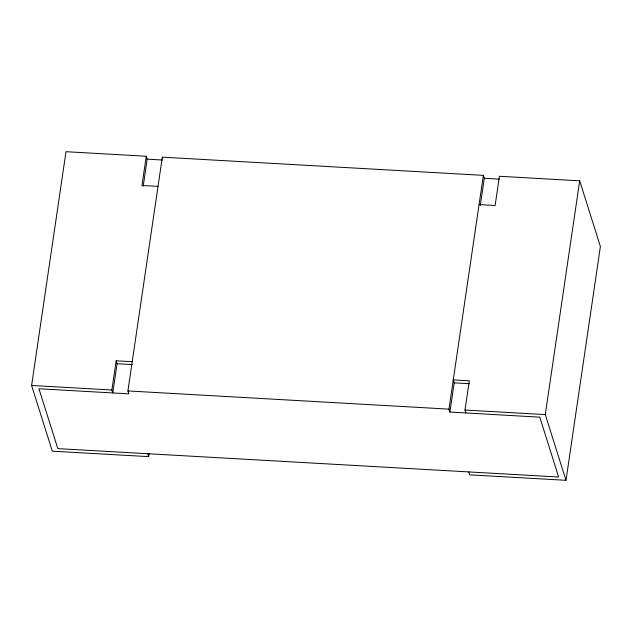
<?xml version="1.0" encoding="UTF-8"?>
<svg xmlns="http://www.w3.org/2000/svg" width="632" height="632" viewBox="0 0 632 632"><rect width="100%" height="100%" fill="white"/><g stroke="black" fill="none" stroke-linecap="round" stroke-linejoin="round"><path stroke-width="0.95" d="M149.065 453.713L148.631 456.636L52.314 451.177L31.6 385.473L66.005 151.696L146.269 156.246L147.185 159.169L143.172 186.44M116.162 360.801L117.086 363.724L112.78 392.946L111.864 390.023L116.162 360.801L132.214 361.709M146.269 156.246L141.963 185.468L158.016 186.377M483.369 175.364L448.965 409.141L449.889 412.056L539.775 417.159L558.656 477.018L57.82 448.617L38.939 388.751L128.833 393.855L127.917 390.932L162.321 157.155L483.369 175.364L484.286 178.287L480.273 205.558M449.889 412.056L454.187 382.834L453.263 379.919L469.315 380.827L465.018 410.049L465.934 412.973M468.762 471.922L469.679 474.845L565.996 480.304L545.282 414.6L579.686 180.823L499.422 176.273L495.125 205.495L479.072 204.586M565.996 480.304L600.4 246.527L579.686 180.823M147.185 159.169L162.298 160.022M484.286 178.287L499.399 179.14M117.086 363.724L132.191 364.577M454.187 382.834L469.292 383.695M31.6 385.473L111.864 390.023M127.917 390.932L448.965 409.141M465.018 410.049L545.282 414.6M162.321 157.155L162.78 158.616M147.714 453.713L148.631 456.636"/></g></svg>
